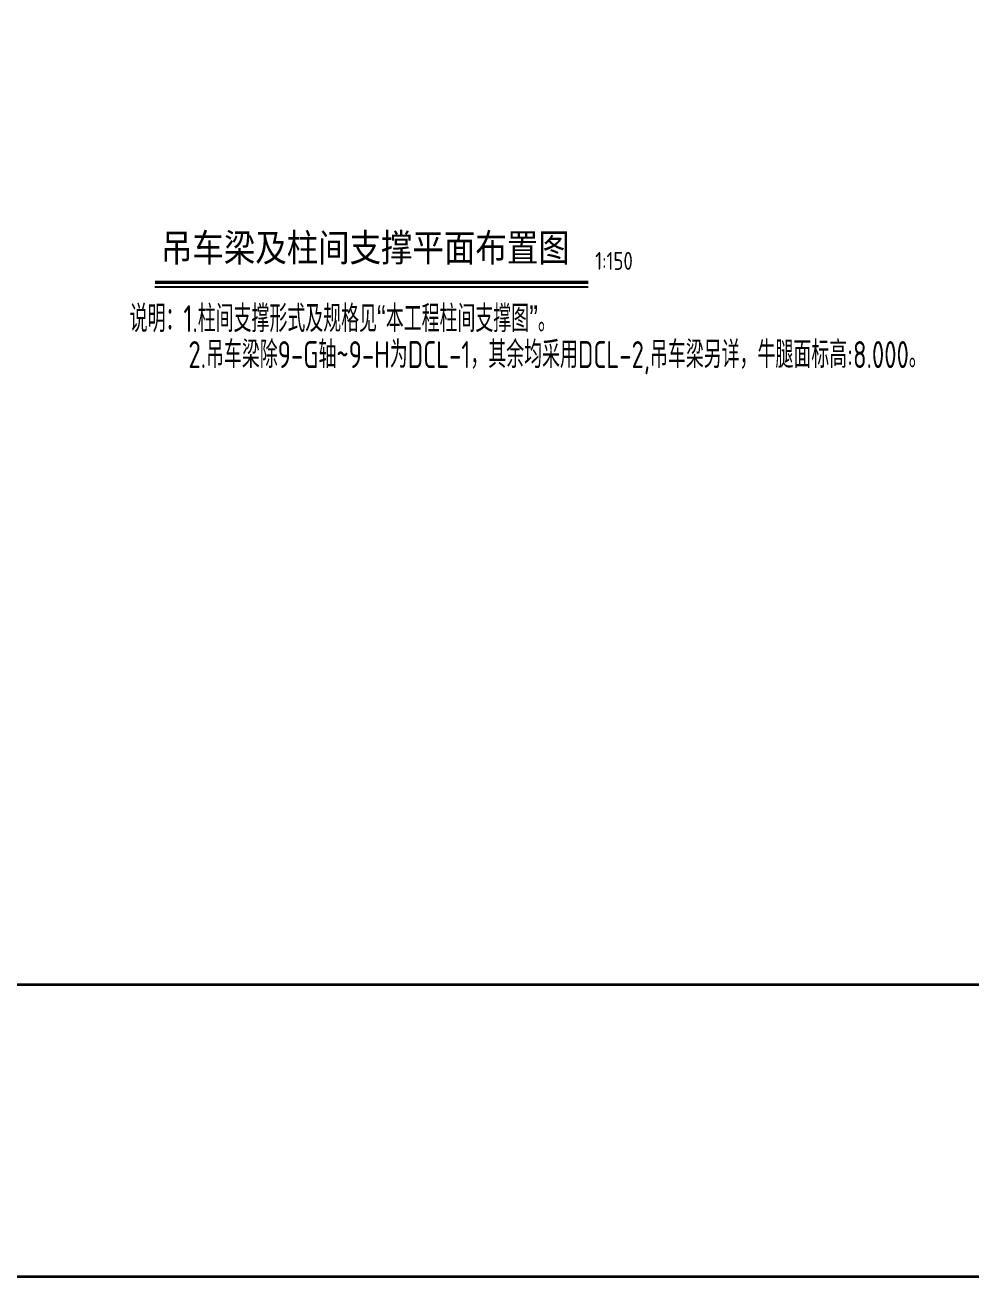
# Model space of a CAD drawing. Extents: x 447413 to 2975780, y -1432727 to 1301644.
# Drawn here: x 2316756 to 2348339, y -145032 to -103182 of the extents above; entities that cross this region are included whole.
import ezdxf
from ezdxf.enums import TextEntityAlignment as Align

# ---------------------------------------------------------------- set-up
doc = ezdxf.new("R2010")
doc.units = 0
doc.header["$LTSCALE"] = 1000
doc.header["$MEASUREMENT"] = 0
for name, color, linetype in [('PUB_TEXT', 7, 'Continuous'), ('TEXT', 6, 'Continuous'), ('图框', 253, 'Continuous')]:
    doc.layers.add(name, color=color, linetype=linetype)
doc.styles.add('TSSD_Norm', font='tssdeng.shx', dxfattribs={"bigfont": 'tssdchn.shx'})
doc.styles.add('TSSD_REIN', font='Tssdeng.shx', dxfattribs={"width": 0.7, "bigfont": 'hztxt.shx'})
doc.styles.add('楷体', font='tssdeng.shx', dxfattribs={"bigfont": 'hztxt.shx'})

# ---------------------------------------------------------------- blocks, each defined once
blk = doc.blocks.new('A$C6B0021A6')
at = {"layer": '图框', "color": 153, "const_width": 58, "elevation": -84000}
for points in [[(111420, 1020), (2520, 1020), (2520, 83120), (111420, 83120)], [(111420, 83120), (117920, 83120), (117920, 1020), (111420, 1020)]]:
    blk.add_lwpolyline(points, close=True, dxfattribs=at)

msp = doc.modelspace()

# ---------------------------------------------------------------- linework, layer by layer
at = {"layer": 'TEXT'}
msp.add_line((2321093.4, -111924.3, 126000), (2335560.3, -111924.3, 126000), dxfattribs=at)
msp.add_line((2321093.4, -111924.3, 126000), (2335560.3, -111924.3, 126000), dxfattribs=at)
at = {"layer": 'TEXT', "const_width": 118.8, "elevation": 126000}
msp.add_lwpolyline([(2321093.4, -111775.8), (2335560.3, -111775.8)], dxfattribs=at)
msp.add_lwpolyline([(2321093.4, -111775.8), (2335560.3, -111775.8)], dxfattribs=at)

# ---------------------------------------------------------------- block references
at = {"xscale": 1.5, "yscale": 1.5, "zscale": 1.5, "rotation": 270}
msp.add_blockref('A$C6B0021A6', (2253712, 31891.5, 126000), dxfattribs=at)

# ---------------------------------------------------------------- texts
at = {"layer": 'PUB_TEXT', "style": 'TSSD_Norm', "width": 0.7}
for s, p in [('说明：1.柱间支撑形式及规格见“本工程柱间支撑图”。', (2320249.1, -113439.2, 126000)), ('2.吊车梁除9-G轴~9-H为DCL-1，其余均采用DCL-2,吊车梁另详，牛腿面标高:8.000。', (2322210.7, -114638.9, 252000))]:
    msp.add_text(s, height=900, dxfattribs=at).set_placement(p)
at = {"layer": 'TEXT', "style": '楷体'}
msp.add_text('吊车梁及柱间支撑平面布置图', height=1050, dxfattribs=at).set_placement((2321293.3, -111495.7, 126000), align=Align.BOTTOM_LEFT)
at = {"layer": 'TEXT', "ltscale": 99, "style": 'TSSD_REIN', "width": 0.8}
msp.add_text('1:150', height=600, dxfattribs=at).set_placement((2335795.4, -111359.4, 126000))

doc.saveas('drawing.dxf')
